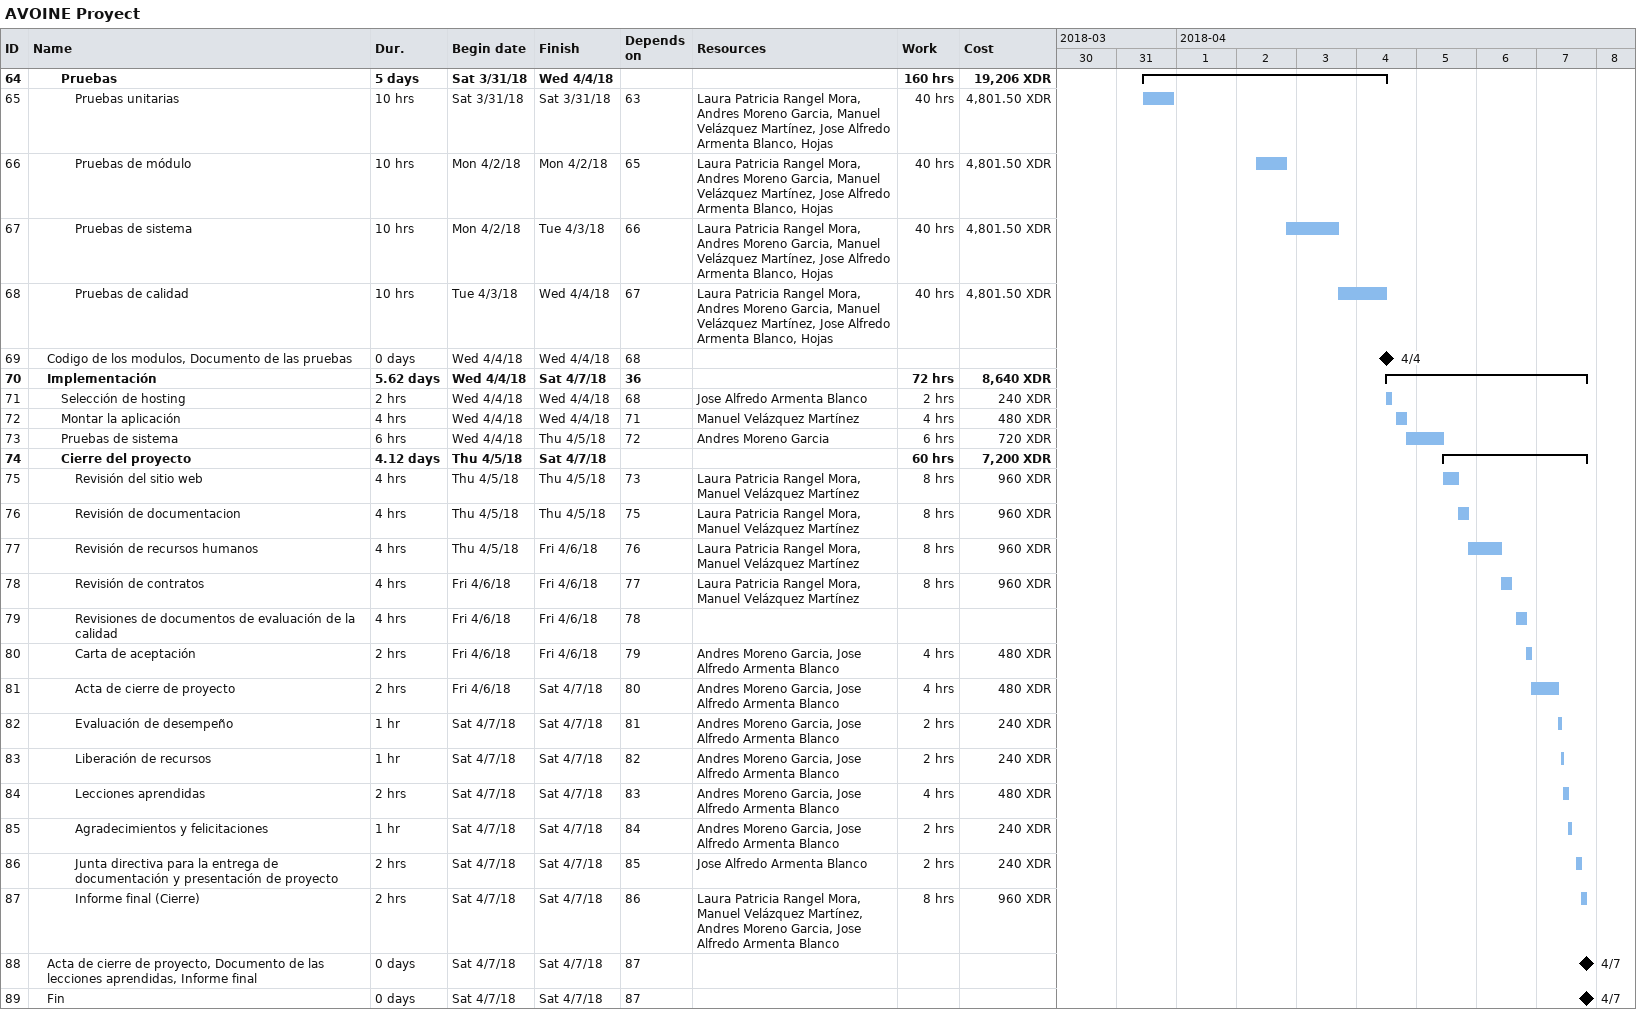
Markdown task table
AVOINE Proyect

| ID | Level | Task | Duration | Start | Finish | Predecessors | Resources | Work (h) | Cost (XDR) |
|---|---|---|---|---|---|---|---|---|---|
| 64 | 3 | **Pruebas** | 5d | 2018-03-31 | 2018-04-04 |  |  | 160 | 19206 |
| 65 | 4 | Pruebas unitarias | 10h | 2018-03-31 | 2018-03-31 | 63 | Laura Patricia Rangel Mora, Andres Moreno Garcia, Manuel Velázquez Martínez, Jose Alfredo Armenta Blanco, Hojas | 40 | 4801.50 |
| 66 | 4 | Pruebas de módulo | 10h | 2018-04-02 | 2018-04-02 | 65 | Laura Patricia Rangel Mora, Andres Moreno Garcia, Manuel Velázquez Martínez, Jose Alfredo Armenta Blanco, Hojas | 40 | 4801.50 |
| 67 | 4 | Pruebas de sistema | 10h | 2018-04-02 | 2018-04-03 | 66 | Laura Patricia Rangel Mora, Andres Moreno Garcia, Manuel Velázquez Martínez, Jose Alfredo Armenta Blanco, Hojas | 40 | 4801.50 |
| 68 | 4 | Pruebas de calidad | 10h | 2018-04-03 | 2018-04-04 | 67 | Laura Patricia Rangel Mora, Andres Moreno Garcia, Manuel Velázquez Martínez, Jose Alfredo Armenta Blanco, Hojas | 40 | 4801.50 |
| 69 | 2 | Codigo de los modulos, Documento de las pruebas | 0d | 2018-04-04 | 2018-04-04 | 68 |  |  |  |
| 70 | 2 | **Implementación** | 5.62d | 2018-04-04 | 2018-04-07 | 36 |  | 72 | 8640 |
| 71 | 3 | Selección de hosting | 2h | 2018-04-04 | 2018-04-04 | 68 | Jose Alfredo Armenta Blanco | 2 | 240 |
| 72 | 3 | Montar la aplicación | 4h | 2018-04-04 | 2018-04-04 | 71 | Manuel Velázquez Martínez | 4 | 480 |
| 73 | 3 | Pruebas de sistema | 6h | 2018-04-04 | 2018-04-05 | 72 | Andres Moreno Garcia | 6 | 720 |
| 74 | 3 | **Cierre del proyecto** | 4.12d | 2018-04-05 | 2018-04-07 |  |  | 60 | 7200 |
| 75 | 4 | Revisión del sitio web | 4h | 2018-04-05 | 2018-04-05 | 73 | Laura Patricia Rangel Mora, Manuel Velázquez Martínez | 8 | 960 |
| 76 | 4 | Revisión de documentacion | 4h | 2018-04-05 | 2018-04-05 | 75 | Laura Patricia Rangel Mora, Manuel Velázquez Martínez | 8 | 960 |
| 77 | 4 | Revisión de recursos humanos | 4h | 2018-04-05 | 2018-04-06 | 76 | Laura Patricia Rangel Mora, Manuel Velázquez Martínez | 8 | 960 |
| 78 | 4 | Revisión de contratos | 4h | 2018-04-06 | 2018-04-06 | 77 | Laura Patricia Rangel Mora, Manuel Velázquez Martínez | 8 | 960 |
| 79 | 4 | Revisiones de documentos de evaluación de la calidad | 4h | 2018-04-06 | 2018-04-06 | 78 |  |  |  |
| 80 | 4 | Carta de aceptación | 2h | 2018-04-06 | 2018-04-06 | 79 | Andres Moreno Garcia, Jose Alfredo Armenta Blanco | 4 | 480 |
| 81 | 4 | Acta de cierre de proyecto | 2h | 2018-04-06 | 2018-04-07 | 80 | Andres Moreno Garcia, Jose Alfredo Armenta Blanco | 4 | 480 |
| 82 | 4 | Evaluación de desempeño | 1h | 2018-04-07 | 2018-04-07 | 81 | Andres Moreno Garcia, Jose Alfredo Armenta Blanco | 2 | 240 |
| 83 | 4 | Liberación de recursos | 1h | 2018-04-07 | 2018-04-07 | 82 | Andres Moreno Garcia, Jose Alfredo Armenta Blanco | 2 | 240 |
| 84 | 4 | Lecciones aprendidas | 2h | 2018-04-07 | 2018-04-07 | 83 | Andres Moreno Garcia, Jose Alfredo Armenta Blanco | 4 | 480 |
| 85 | 4 | Agradecimientos y felicitaciones | 1h | 2018-04-07 | 2018-04-07 | 84 | Andres Moreno Garcia, Jose Alfredo Armenta Blanco | 2 | 240 |
| 86 | 4 | Junta directiva para la entrega de documentación y presentación de proyecto | 2h | 2018-04-07 | 2018-04-07 | 85 | Jose Alfredo Armenta Blanco | 2 | 240 |
| 87 | 4 | Informe final (Cierre) | 2h | 2018-04-07 | 2018-04-07 | 86 | Laura Patricia Rangel Mora, Manuel Velázquez Martínez, Andres Moreno Garcia, Jose Alfredo Armenta Blanco | 8 | 960 |
| 88 | 2 | Acta de cierre de proyecto, Documento de las lecciones aprendidas, Informe final | 0d | 2018-04-07 | 2018-04-07 | 87 |  |  |  |
| 89 | 2 | Fin | 0d | 2018-04-07 | 2018-04-07 | 87 |  |  |  |
